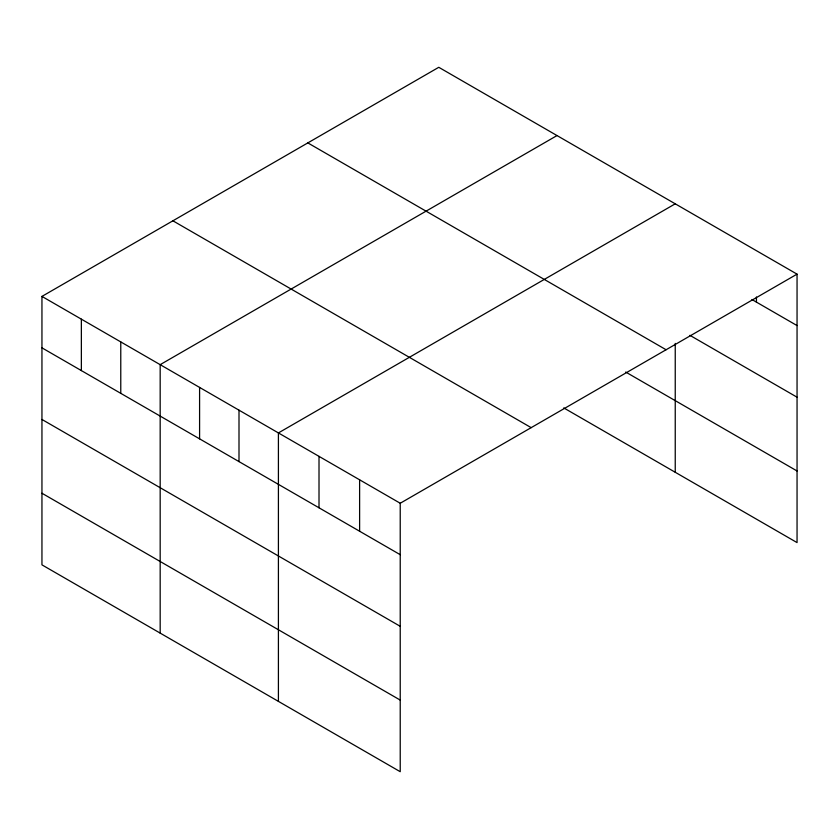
<?xml version="1.0" encoding="UTF-8"?>
<svg xmlns="http://www.w3.org/2000/svg" width="839" height="839" viewBox="0 0 839 839"><rect width="100%" height="100%" fill="white"/><g stroke="black" fill="none" stroke-linecap="round" stroke-linejoin="round"><path stroke-width="1.26" d="M797.05 274.143L400.224 503.253L400.224 771.702L41.95 564.857L41.95 296.408L438.776 67.298L797.05 274.143L797.05 542.592L563.766 407.911M557.012 135.561L160.176 364.661L160.176 633.12M675.238 203.814L278.412 432.924L278.412 701.373M751.933 299.523L797.05 325.574M689.899 335.327L797.05 397.193M307.829 142.903L666.093 349.748M625.695 372.044L797.05 470.973M172.907 220.804L531.171 427.649M41.95 296.408L400.224 503.253M41.95 347.839L400.224 554.684M41.95 419.458L400.224 626.303M41.95 493.238L400.224 700.083M756.442 296.985L756.442 302.134M675.238 343.403L675.238 472.263M359.616 479.814L359.616 531.234M319.009 456.364L319.009 507.794M239 410.166L239 461.597M199.588 387.419L199.588 438.849M120.774 341.913L120.774 393.344M81.362 319.156L81.362 370.586"/></g></svg>
